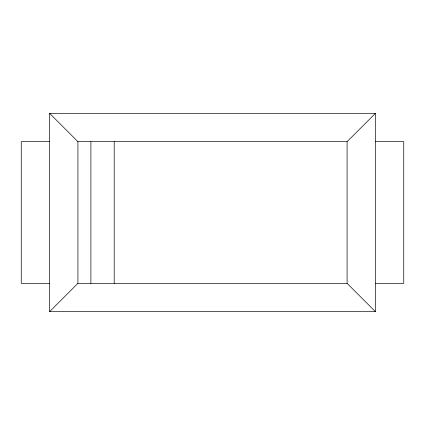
<?xml version="1.0" encoding="UTF-8"?>
<svg xmlns="http://www.w3.org/2000/svg" width="425" height="425" viewBox="0 0 425 425"><rect width="100%" height="100%" fill="white"/><g stroke="black" fill="none" stroke-linecap="round" stroke-linejoin="round"><path stroke-width="0.64" d="M49.582 311.668L77.918 283.332L347.082 283.332L375.418 311.668L375.418 113.332L49.582 113.332L49.582 311.668L375.418 311.668M49.582 113.332L77.918 141.668L347.082 141.668L375.418 113.332M49.582 141.668L21.25 141.668L21.25 283.332L49.582 283.332M375.418 141.668L403.75 141.668L403.75 283.332L375.418 283.332M347.082 141.668L347.082 283.332M114.198 141.668L114.198 283.332M90.897 141.668L90.897 283.332M77.918 141.668L77.918 283.332"/></g></svg>
